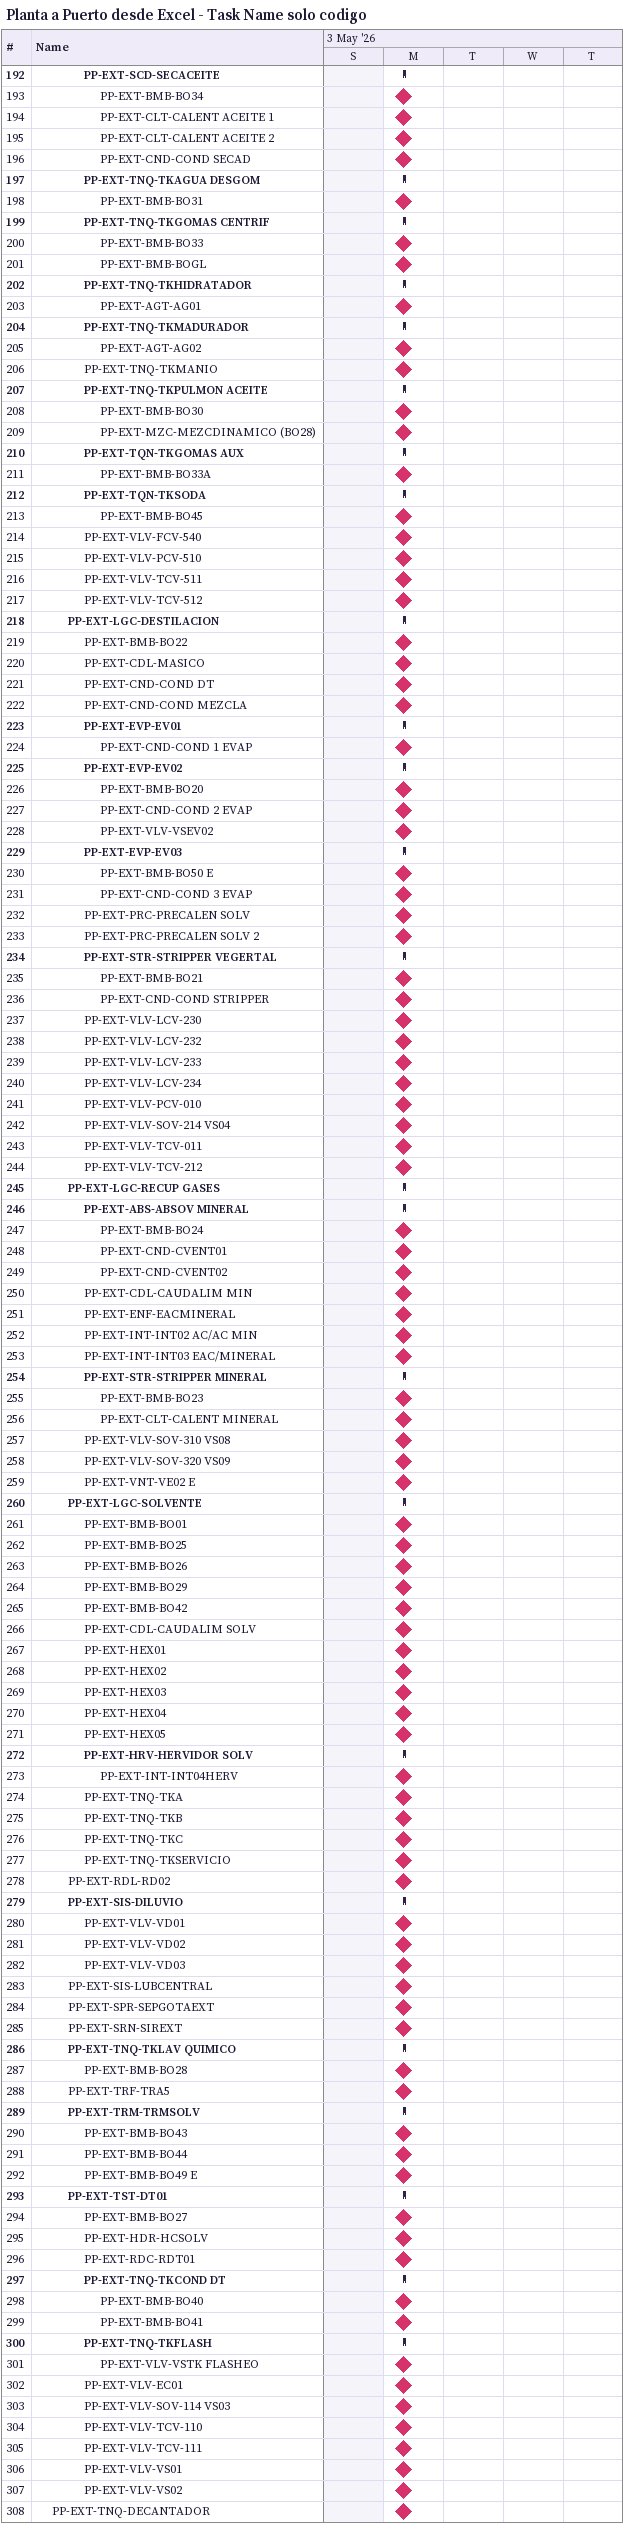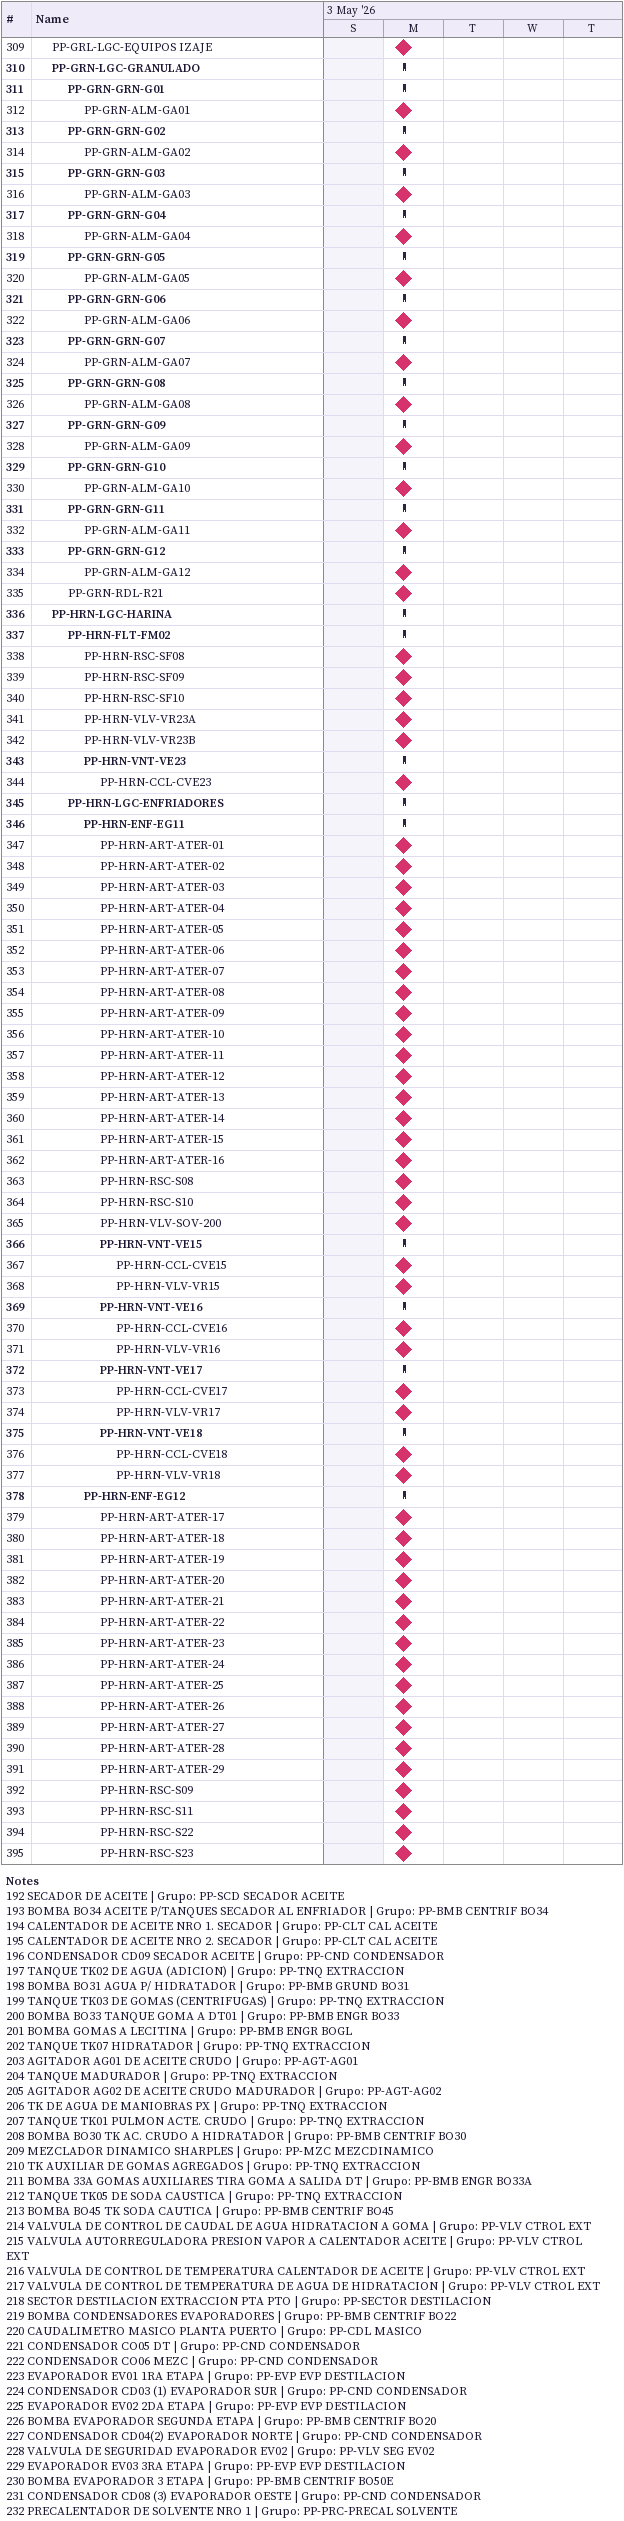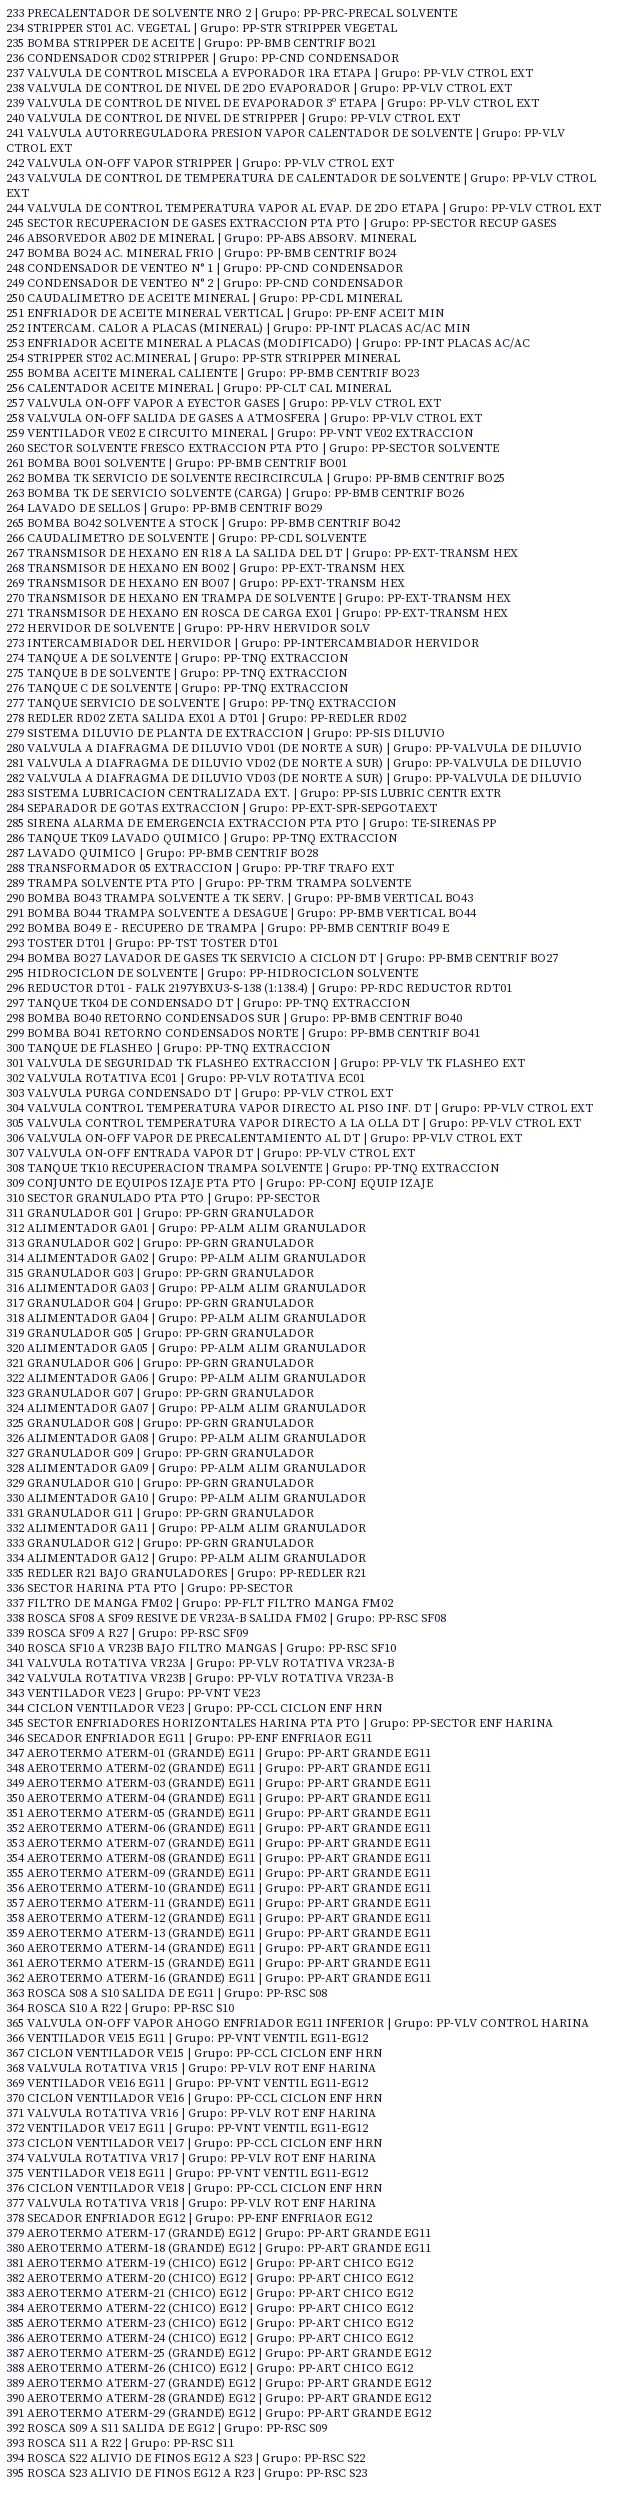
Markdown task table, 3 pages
Planta a Puerto desde Excel - Task Name solo codigo

| ID | Level | Task | Start | Finish |
|---|---|---|---|---|
| 192 | 4 | **PP-EXT-SCD-SECACEITE** | 2026-05-04 | 2026-05-04 |
| 193 | 5 | PP-EXT-BMB-BO34 (milestone) | 2026-05-04 | 2026-05-04 |
| 194 | 5 | PP-EXT-CLT-CALENT ACEITE 1 (milestone) | 2026-05-04 | 2026-05-04 |
| 195 | 5 | PP-EXT-CLT-CALENT ACEITE 2 (milestone) | 2026-05-04 | 2026-05-04 |
| 196 | 5 | PP-EXT-CND-COND SECAD (milestone) | 2026-05-04 | 2026-05-04 |
| 197 | 4 | **PP-EXT-TNQ-TKAGUA DESGOM** | 2026-05-04 | 2026-05-04 |
| 198 | 5 | PP-EXT-BMB-BO31 (milestone) | 2026-05-04 | 2026-05-04 |
| 199 | 4 | **PP-EXT-TNQ-TKGOMAS CENTRIF** | 2026-05-04 | 2026-05-04 |
| 200 | 5 | PP-EXT-BMB-BO33 (milestone) | 2026-05-04 | 2026-05-04 |
| 201 | 5 | PP-EXT-BMB-BOGL (milestone) | 2026-05-04 | 2026-05-04 |
| 202 | 4 | **PP-EXT-TNQ-TKHIDRATADOR** | 2026-05-04 | 2026-05-04 |
| 203 | 5 | PP-EXT-AGT-AG01 (milestone) | 2026-05-04 | 2026-05-04 |
| 204 | 4 | **PP-EXT-TNQ-TKMADURADOR** | 2026-05-04 | 2026-05-04 |
| 205 | 5 | PP-EXT-AGT-AG02 (milestone) | 2026-05-04 | 2026-05-04 |
| 206 | 4 | PP-EXT-TNQ-TKMANIO (milestone) | 2026-05-04 | 2026-05-04 |
| 207 | 4 | **PP-EXT-TNQ-TKPULMON ACEITE** | 2026-05-04 | 2026-05-04 |
| 208 | 5 | PP-EXT-BMB-BO30 (milestone) | 2026-05-04 | 2026-05-04 |
| 209 | 5 | PP-EXT-MZC-MEZCDINAMICO (BO28) (milestone) | 2026-05-04 | 2026-05-04 |
| 210 | 4 | **PP-EXT-TQN-TKGOMAS AUX** | 2026-05-04 | 2026-05-04 |
| 211 | 5 | PP-EXT-BMB-BO33A (milestone) | 2026-05-04 | 2026-05-04 |
| 212 | 4 | **PP-EXT-TQN-TKSODA** | 2026-05-04 | 2026-05-04 |
| 213 | 5 | PP-EXT-BMB-BO45 (milestone) | 2026-05-04 | 2026-05-04 |
| 214 | 4 | PP-EXT-VLV-FCV-540 (milestone) | 2026-05-04 | 2026-05-04 |
| 215 | 4 | PP-EXT-VLV-PCV-510 (milestone) | 2026-05-04 | 2026-05-04 |
| 216 | 4 | PP-EXT-VLV-TCV-511 (milestone) | 2026-05-04 | 2026-05-04 |
| 217 | 4 | PP-EXT-VLV-TCV-512 (milestone) | 2026-05-04 | 2026-05-04 |
| 218 | 3 | **PP-EXT-LGC-DESTILACION** | 2026-05-04 | 2026-05-04 |
| 219 | 4 | PP-EXT-BMB-BO22 (milestone) | 2026-05-04 | 2026-05-04 |
| 220 | 4 | PP-EXT-CDL-MASICO (milestone) | 2026-05-04 | 2026-05-04 |
| 221 | 4 | PP-EXT-CND-COND DT (milestone) | 2026-05-04 | 2026-05-04 |
| 222 | 4 | PP-EXT-CND-COND MEZCLA (milestone) | 2026-05-04 | 2026-05-04 |
| 223 | 4 | **PP-EXT-EVP-EV01** | 2026-05-04 | 2026-05-04 |
| 224 | 5 | PP-EXT-CND-COND 1 EVAP (milestone) | 2026-05-04 | 2026-05-04 |
| 225 | 4 | **PP-EXT-EVP-EV02** | 2026-05-04 | 2026-05-04 |
| 226 | 5 | PP-EXT-BMB-BO20 (milestone) | 2026-05-04 | 2026-05-04 |
| 227 | 5 | PP-EXT-CND-COND 2 EVAP (milestone) | 2026-05-04 | 2026-05-04 |
| 228 | 5 | PP-EXT-VLV-VSEV02 (milestone) | 2026-05-04 | 2026-05-04 |
| 229 | 4 | **PP-EXT-EVP-EV03** | 2026-05-04 | 2026-05-04 |
| 230 | 5 | PP-EXT-BMB-BO50 E (milestone) | 2026-05-04 | 2026-05-04 |
| 231 | 5 | PP-EXT-CND-COND 3 EVAP (milestone) | 2026-05-04 | 2026-05-04 |
| 232 | 4 | PP-EXT-PRC-PRECALEN SOLV (milestone) | 2026-05-04 | 2026-05-04 |
| 233 | 4 | PP-EXT-PRC-PRECALEN SOLV 2 (milestone) | 2026-05-04 | 2026-05-04 |
| 234 | 4 | **PP-EXT-STR-STRIPPER VEGERTAL** | 2026-05-04 | 2026-05-04 |
| 235 | 5 | PP-EXT-BMB-BO21 (milestone) | 2026-05-04 | 2026-05-04 |
| 236 | 5 | PP-EXT-CND-COND STRIPPER (milestone) | 2026-05-04 | 2026-05-04 |
| 237 | 4 | PP-EXT-VLV-LCV-230 (milestone) | 2026-05-04 | 2026-05-04 |
| 238 | 4 | PP-EXT-VLV-LCV-232 (milestone) | 2026-05-04 | 2026-05-04 |
| 239 | 4 | PP-EXT-VLV-LCV-233 (milestone) | 2026-05-04 | 2026-05-04 |
| 240 | 4 | PP-EXT-VLV-LCV-234 (milestone) | 2026-05-04 | 2026-05-04 |
| 241 | 4 | PP-EXT-VLV-PCV-010 (milestone) | 2026-05-04 | 2026-05-04 |
| 242 | 4 | PP-EXT-VLV-SOV-214 VS04 (milestone) | 2026-05-04 | 2026-05-04 |
| 243 | 4 | PP-EXT-VLV-TCV-011 (milestone) | 2026-05-04 | 2026-05-04 |
| 244 | 4 | PP-EXT-VLV-TCV-212 (milestone) | 2026-05-04 | 2026-05-04 |
| 245 | 3 | **PP-EXT-LGC-RECUP GASES** | 2026-05-04 | 2026-05-04 |
| 246 | 4 | **PP-EXT-ABS-ABSOV MINERAL** | 2026-05-04 | 2026-05-04 |
| 247 | 5 | PP-EXT-BMB-BO24 (milestone) | 2026-05-04 | 2026-05-04 |
| 248 | 5 | PP-EXT-CND-CVENT01 (milestone) | 2026-05-04 | 2026-05-04 |
| 249 | 5 | PP-EXT-CND-CVENT02 (milestone) | 2026-05-04 | 2026-05-04 |
| 250 | 4 | PP-EXT-CDL-CAUDALIM MIN (milestone) | 2026-05-04 | 2026-05-04 |
| 251 | 4 | PP-EXT-ENF-EACMINERAL (milestone) | 2026-05-04 | 2026-05-04 |
| 252 | 4 | PP-EXT-INT-INT02 AC/AC MIN (milestone) | 2026-05-04 | 2026-05-04 |
| 253 | 4 | PP-EXT-INT-INT03 EAC/MINERAL (milestone) | 2026-05-04 | 2026-05-04 |
| 254 | 4 | **PP-EXT-STR-STRIPPER MINERAL** | 2026-05-04 | 2026-05-04 |
| 255 | 5 | PP-EXT-BMB-BO23 (milestone) | 2026-05-04 | 2026-05-04 |
| 256 | 5 | PP-EXT-CLT-CALENT MINERAL (milestone) | 2026-05-04 | 2026-05-04 |
| 257 | 4 | PP-EXT-VLV-SOV-310 VS08 (milestone) | 2026-05-04 | 2026-05-04 |
| 258 | 4 | PP-EXT-VLV-SOV-320 VS09 (milestone) | 2026-05-04 | 2026-05-04 |
| 259 | 4 | PP-EXT-VNT-VE02 E (milestone) | 2026-05-04 | 2026-05-04 |
| 260 | 3 | **PP-EXT-LGC-SOLVENTE** | 2026-05-04 | 2026-05-04 |
| 261 | 4 | PP-EXT-BMB-BO01 (milestone) | 2026-05-04 | 2026-05-04 |
| 262 | 4 | PP-EXT-BMB-BO25 (milestone) | 2026-05-04 | 2026-05-04 |
| 263 | 4 | PP-EXT-BMB-BO26 (milestone) | 2026-05-04 | 2026-05-04 |
| 264 | 4 | PP-EXT-BMB-BO29 (milestone) | 2026-05-04 | 2026-05-04 |
| 265 | 4 | PP-EXT-BMB-BO42 (milestone) | 2026-05-04 | 2026-05-04 |
| 266 | 4 | PP-EXT-CDL-CAUDALIM SOLV (milestone) | 2026-05-04 | 2026-05-04 |
| 267 | 4 | PP-EXT-HEX01 (milestone) | 2026-05-04 | 2026-05-04 |
| 268 | 4 | PP-EXT-HEX02 (milestone) | 2026-05-04 | 2026-05-04 |
| 269 | 4 | PP-EXT-HEX03 (milestone) | 2026-05-04 | 2026-05-04 |
| 270 | 4 | PP-EXT-HEX04 (milestone) | 2026-05-04 | 2026-05-04 |
| 271 | 4 | PP-EXT-HEX05 (milestone) | 2026-05-04 | 2026-05-04 |
| 272 | 4 | **PP-EXT-HRV-HERVIDOR SOLV** | 2026-05-04 | 2026-05-04 |
| 273 | 5 | PP-EXT-INT-INT04HERV (milestone) | 2026-05-04 | 2026-05-04 |
| 274 | 4 | PP-EXT-TNQ-TKA (milestone) | 2026-05-04 | 2026-05-04 |
| 275 | 4 | PP-EXT-TNQ-TKB (milestone) | 2026-05-04 | 2026-05-04 |
| 276 | 4 | PP-EXT-TNQ-TKC (milestone) | 2026-05-04 | 2026-05-04 |
| 277 | 4 | PP-EXT-TNQ-TKSERVICIO (milestone) | 2026-05-04 | 2026-05-04 |
| 278 | 3 | PP-EXT-RDL-RD02 (milestone) | 2026-05-04 | 2026-05-04 |
| 279 | 3 | **PP-EXT-SIS-DILUVIO** | 2026-05-04 | 2026-05-04 |
| 280 | 4 | PP-EXT-VLV-VD01 (milestone) | 2026-05-04 | 2026-05-04 |
| 281 | 4 | PP-EXT-VLV-VD02 (milestone) | 2026-05-04 | 2026-05-04 |
| 282 | 4 | PP-EXT-VLV-VD03 (milestone) | 2026-05-04 | 2026-05-04 |
| 283 | 3 | PP-EXT-SIS-LUBCENTRAL (milestone) | 2026-05-04 | 2026-05-04 |
| 284 | 3 | PP-EXT-SPR-SEPGOTAEXT (milestone) | 2026-05-04 | 2026-05-04 |
| 285 | 3 | PP-EXT-SRN-SIREXT (milestone) | 2026-05-04 | 2026-05-04 |
| 286 | 3 | **PP-EXT-TNQ-TKLAV QUIMICO** | 2026-05-04 | 2026-05-04 |
| 287 | 4 | PP-EXT-BMB-BO28 (milestone) | 2026-05-04 | 2026-05-04 |
| 288 | 3 | PP-EXT-TRF-TRA5 (milestone) | 2026-05-04 | 2026-05-04 |
| 289 | 3 | **PP-EXT-TRM-TRMSOLV** | 2026-05-04 | 2026-05-04 |
| 290 | 4 | PP-EXT-BMB-BO43 (milestone) | 2026-05-04 | 2026-05-04 |
| 291 | 4 | PP-EXT-BMB-BO44 (milestone) | 2026-05-04 | 2026-05-04 |
| 292 | 4 | PP-EXT-BMB-BO49 E (milestone) | 2026-05-04 | 2026-05-04 |
| 293 | 3 | **PP-EXT-TST-DT01** | 2026-05-04 | 2026-05-04 |
| 294 | 4 | PP-EXT-BMB-BO27 (milestone) | 2026-05-04 | 2026-05-04 |
| 295 | 4 | PP-EXT-HDR-HCSOLV (milestone) | 2026-05-04 | 2026-05-04 |
| 296 | 4 | PP-EXT-RDC-RDT01 (milestone) | 2026-05-04 | 2026-05-04 |
| 297 | 4 | **PP-EXT-TNQ-TKCOND DT** | 2026-05-04 | 2026-05-04 |
| 298 | 5 | PP-EXT-BMB-BO40 (milestone) | 2026-05-04 | 2026-05-04 |
| 299 | 5 | PP-EXT-BMB-BO41 (milestone) | 2026-05-04 | 2026-05-04 |
| 300 | 4 | **PP-EXT-TNQ-TKFLASH** | 2026-05-04 | 2026-05-04 |
| 301 | 5 | PP-EXT-VLV-VSTK FLASHEO (milestone) | 2026-05-04 | 2026-05-04 |
| 302 | 4 | PP-EXT-VLV-EC01 (milestone) | 2026-05-04 | 2026-05-04 |
| 303 | 4 | PP-EXT-VLV-SOV-114 VS03 (milestone) | 2026-05-04 | 2026-05-04 |
| 304 | 4 | PP-EXT-VLV-TCV-110 (milestone) | 2026-05-04 | 2026-05-04 |
| 305 | 4 | PP-EXT-VLV-TCV-111 (milestone) | 2026-05-04 | 2026-05-04 |
| 306 | 4 | PP-EXT-VLV-VS01 (milestone) | 2026-05-04 | 2026-05-04 |
| 307 | 4 | PP-EXT-VLV-VS02 (milestone) | 2026-05-04 | 2026-05-04 |
| 308 | 2 | PP-EXT-TNQ-DECANTADOR (milestone) | 2026-05-04 | 2026-05-04 |
| 309 | 2 | PP-GRL-LGC-EQUIPOS IZAJE (milestone) | 2026-05-04 | 2026-05-04 |
| 310 | 2 | **PP-GRN-LGC-GRANULADO** | 2026-05-04 | 2026-05-04 |
| 311 | 3 | **PP-GRN-GRN-G01** | 2026-05-04 | 2026-05-04 |
| 312 | 4 | PP-GRN-ALM-GA01 (milestone) | 2026-05-04 | 2026-05-04 |
| 313 | 3 | **PP-GRN-GRN-G02** | 2026-05-04 | 2026-05-04 |
| 314 | 4 | PP-GRN-ALM-GA02 (milestone) | 2026-05-04 | 2026-05-04 |
| 315 | 3 | **PP-GRN-GRN-G03** | 2026-05-04 | 2026-05-04 |
| 316 | 4 | PP-GRN-ALM-GA03 (milestone) | 2026-05-04 | 2026-05-04 |
| 317 | 3 | **PP-GRN-GRN-G04** | 2026-05-04 | 2026-05-04 |
| 318 | 4 | PP-GRN-ALM-GA04 (milestone) | 2026-05-04 | 2026-05-04 |
| 319 | 3 | **PP-GRN-GRN-G05** | 2026-05-04 | 2026-05-04 |
| 320 | 4 | PP-GRN-ALM-GA05 (milestone) | 2026-05-04 | 2026-05-04 |
| 321 | 3 | **PP-GRN-GRN-G06** | 2026-05-04 | 2026-05-04 |
| 322 | 4 | PP-GRN-ALM-GA06 (milestone) | 2026-05-04 | 2026-05-04 |
| 323 | 3 | **PP-GRN-GRN-G07** | 2026-05-04 | 2026-05-04 |
| 324 | 4 | PP-GRN-ALM-GA07 (milestone) | 2026-05-04 | 2026-05-04 |
| 325 | 3 | **PP-GRN-GRN-G08** | 2026-05-04 | 2026-05-04 |
| 326 | 4 | PP-GRN-ALM-GA08 (milestone) | 2026-05-04 | 2026-05-04 |
| 327 | 3 | **PP-GRN-GRN-G09** | 2026-05-04 | 2026-05-04 |
| 328 | 4 | PP-GRN-ALM-GA09 (milestone) | 2026-05-04 | 2026-05-04 |
| 329 | 3 | **PP-GRN-GRN-G10** | 2026-05-04 | 2026-05-04 |
| 330 | 4 | PP-GRN-ALM-GA10 (milestone) | 2026-05-04 | 2026-05-04 |
| 331 | 3 | **PP-GRN-GRN-G11** | 2026-05-04 | 2026-05-04 |
| 332 | 4 | PP-GRN-ALM-GA11 (milestone) | 2026-05-04 | 2026-05-04 |
| 333 | 3 | **PP-GRN-GRN-G12** | 2026-05-04 | 2026-05-04 |
| 334 | 4 | PP-GRN-ALM-GA12 (milestone) | 2026-05-04 | 2026-05-04 |
| 335 | 3 | PP-GRN-RDL-R21 (milestone) | 2026-05-04 | 2026-05-04 |
| 336 | 2 | **PP-HRN-LGC-HARINA** | 2026-05-04 | 2026-05-04 |
| 337 | 3 | **PP-HRN-FLT-FM02** | 2026-05-04 | 2026-05-04 |
| 338 | 4 | PP-HRN-RSC-SF08 (milestone) | 2026-05-04 | 2026-05-04 |
| 339 | 4 | PP-HRN-RSC-SF09 (milestone) | 2026-05-04 | 2026-05-04 |
| 340 | 4 | PP-HRN-RSC-SF10 (milestone) | 2026-05-04 | 2026-05-04 |
| 341 | 4 | PP-HRN-VLV-VR23A (milestone) | 2026-05-04 | 2026-05-04 |
| 342 | 4 | PP-HRN-VLV-VR23B (milestone) | 2026-05-04 | 2026-05-04 |
| 343 | 4 | **PP-HRN-VNT-VE23** | 2026-05-04 | 2026-05-04 |
| 344 | 5 | PP-HRN-CCL-CVE23 (milestone) | 2026-05-04 | 2026-05-04 |
| 345 | 3 | **PP-HRN-LGC-ENFRIADORES** | 2026-05-04 | 2026-05-04 |
| 346 | 4 | **PP-HRN-ENF-EG11** | 2026-05-04 | 2026-05-04 |
| 347 | 5 | PP-HRN-ART-ATER-01 (milestone) | 2026-05-04 | 2026-05-04 |
| 348 | 5 | PP-HRN-ART-ATER-02 (milestone) | 2026-05-04 | 2026-05-04 |
| 349 | 5 | PP-HRN-ART-ATER-03 (milestone) | 2026-05-04 | 2026-05-04 |
| 350 | 5 | PP-HRN-ART-ATER-04 (milestone) | 2026-05-04 | 2026-05-04 |
| 351 | 5 | PP-HRN-ART-ATER-05 (milestone) | 2026-05-04 | 2026-05-04 |
| 352 | 5 | PP-HRN-ART-ATER-06 (milestone) | 2026-05-04 | 2026-05-04 |
| 353 | 5 | PP-HRN-ART-ATER-07 (milestone) | 2026-05-04 | 2026-05-04 |
| 354 | 5 | PP-HRN-ART-ATER-08 (milestone) | 2026-05-04 | 2026-05-04 |
| 355 | 5 | PP-HRN-ART-ATER-09 (milestone) | 2026-05-04 | 2026-05-04 |
| 356 | 5 | PP-HRN-ART-ATER-10 (milestone) | 2026-05-04 | 2026-05-04 |
| 357 | 5 | PP-HRN-ART-ATER-11 (milestone) | 2026-05-04 | 2026-05-04 |
| 358 | 5 | PP-HRN-ART-ATER-12 (milestone) | 2026-05-04 | 2026-05-04 |
| 359 | 5 | PP-HRN-ART-ATER-13 (milestone) | 2026-05-04 | 2026-05-04 |
| 360 | 5 | PP-HRN-ART-ATER-14 (milestone) | 2026-05-04 | 2026-05-04 |
| 361 | 5 | PP-HRN-ART-ATER-15 (milestone) | 2026-05-04 | 2026-05-04 |
| 362 | 5 | PP-HRN-ART-ATER-16 (milestone) | 2026-05-04 | 2026-05-04 |
| 363 | 5 | PP-HRN-RSC-S08 (milestone) | 2026-05-04 | 2026-05-04 |
| 364 | 5 | PP-HRN-RSC-S10 (milestone) | 2026-05-04 | 2026-05-04 |
| 365 | 5 | PP-HRN-VLV-SOV-200 (milestone) | 2026-05-04 | 2026-05-04 |
| 366 | 5 | **PP-HRN-VNT-VE15** | 2026-05-04 | 2026-05-04 |
| 367 | 6 | PP-HRN-CCL-CVE15 (milestone) | 2026-05-04 | 2026-05-04 |
| 368 | 6 | PP-HRN-VLV-VR15 (milestone) | 2026-05-04 | 2026-05-04 |
| 369 | 5 | **PP-HRN-VNT-VE16** | 2026-05-04 | 2026-05-04 |
| 370 | 6 | PP-HRN-CCL-CVE16 (milestone) | 2026-05-04 | 2026-05-04 |
| 371 | 6 | PP-HRN-VLV-VR16 (milestone) | 2026-05-04 | 2026-05-04 |
| 372 | 5 | **PP-HRN-VNT-VE17** | 2026-05-04 | 2026-05-04 |
| 373 | 6 | PP-HRN-CCL-CVE17 (milestone) | 2026-05-04 | 2026-05-04 |
| 374 | 6 | PP-HRN-VLV-VR17 (milestone) | 2026-05-04 | 2026-05-04 |
| 375 | 5 | **PP-HRN-VNT-VE18** | 2026-05-04 | 2026-05-04 |
| 376 | 6 | PP-HRN-CCL-CVE18 (milestone) | 2026-05-04 | 2026-05-04 |
| 377 | 6 | PP-HRN-VLV-VR18 (milestone) | 2026-05-04 | 2026-05-04 |
| 378 | 4 | **PP-HRN-ENF-EG12** | 2026-05-04 | 2026-05-04 |
| 379 | 5 | PP-HRN-ART-ATER-17 (milestone) | 2026-05-04 | 2026-05-04 |
| 380 | 5 | PP-HRN-ART-ATER-18 (milestone) | 2026-05-04 | 2026-05-04 |
| 381 | 5 | PP-HRN-ART-ATER-19 (milestone) | 2026-05-04 | 2026-05-04 |
| 382 | 5 | PP-HRN-ART-ATER-20 (milestone) | 2026-05-04 | 2026-05-04 |
| 383 | 5 | PP-HRN-ART-ATER-21 (milestone) | 2026-05-04 | 2026-05-04 |
| 384 | 5 | PP-HRN-ART-ATER-22 (milestone) | 2026-05-04 | 2026-05-04 |
| 385 | 5 | PP-HRN-ART-ATER-23 (milestone) | 2026-05-04 | 2026-05-04 |
| 386 | 5 | PP-HRN-ART-ATER-24 (milestone) | 2026-05-04 | 2026-05-04 |
| 387 | 5 | PP-HRN-ART-ATER-25 (milestone) | 2026-05-04 | 2026-05-04 |
| 388 | 5 | PP-HRN-ART-ATER-26 (milestone) | 2026-05-04 | 2026-05-04 |
| 389 | 5 | PP-HRN-ART-ATER-27 (milestone) | 2026-05-04 | 2026-05-04 |
| 390 | 5 | PP-HRN-ART-ATER-28 (milestone) | 2026-05-04 | 2026-05-04 |
| 391 | 5 | PP-HRN-ART-ATER-29 (milestone) | 2026-05-04 | 2026-05-04 |
| 392 | 5 | PP-HRN-RSC-S09 (milestone) | 2026-05-04 | 2026-05-04 |
| 393 | 5 | PP-HRN-RSC-S11 (milestone) | 2026-05-04 | 2026-05-04 |
| 394 | 5 | PP-HRN-RSC-S22 (milestone) | 2026-05-04 | 2026-05-04 |
| 395 | 5 | PP-HRN-RSC-S23 (milestone) | 2026-05-04 | 2026-05-04 |

Notes
- 192: SECADOR DE ACEITE | Grupo: PP-SCD SECADOR ACEITE
- 193: BOMBA BO34 ACEITE P/TANQUES SECADOR AL ENFRIADOR | Grupo: PP-BMB CENTRIF BO34
- 194: CALENTADOR DE ACEITE NRO 1. SECADOR | Grupo: PP-CLT CAL ACEITE
- 195: CALENTADOR DE ACEITE NRO 2. SECADOR | Grupo: PP-CLT CAL ACEITE
- 196: CONDENSADOR CD09 SECADOR ACEITE | Grupo: PP-CND CONDENSADOR
- 197: TANQUE TK02 DE AGUA (ADICION) | Grupo: PP-TNQ EXTRACCION
- 198: BOMBA BO31 AGUA P/ HIDRATADOR | Grupo: PP-BMB GRUND BO31
- 199: TANQUE TK03 DE GOMAS (CENTRIFUGAS) | Grupo: PP-TNQ EXTRACCION
- 200: BOMBA BO33 TANQUE GOMA A DT01 | Grupo: PP-BMB ENGR BO33
- 201: BOMBA GOMAS A LECITINA | Grupo: PP-BMB ENGR BOGL
- 202: TANQUE TK07 HIDRATADOR | Grupo: PP-TNQ EXTRACCION
- 203: AGITADOR AG01 DE ACEITE CRUDO | Grupo: PP-AGT-AG01
- 204: TANQUE MADURADOR | Grupo: PP-TNQ EXTRACCION
- 205: AGITADOR AG02 DE ACEITE CRUDO MADURADOR | Grupo: PP-AGT-AG02
- 206: TK DE AGUA DE MANIOBRAS PX | Grupo: PP-TNQ EXTRACCION
- 207: TANQUE TK01 PULMON ACTE. CRUDO | Grupo: PP-TNQ EXTRACCION
- 208: BOMBA BO30 TK AC. CRUDO A HIDRATADOR | Grupo: PP-BMB CENTRIF BO30
- 209: MEZCLADOR DINAMICO SHARPLES | Grupo: PP-MZC MEZCDINAMICO
- 210: TK AUXILIAR DE GOMAS AGREGADOS | Grupo: PP-TNQ EXTRACCION
- 211: BOMBA 33A GOMAS AUXILIARES TIRA GOMA A SALIDA DT | Grupo: PP-BMB ENGR BO33A
- 212: TANQUE TK05 DE SODA CAUSTICA | Grupo: PP-TNQ EXTRACCION
- 213: BOMBA BO45 TK SODA CAUTICA | Grupo: PP-BMB CENTRIF BO45
- 214: VALVULA DE CONTROL DE CAUDAL DE AGUA HIDRATACION A GOMA | Grupo: PP-VLV CTROL EXT
- 215: VALVULA AUTORREGULADORA PRESION VAPOR A CALENTADOR ACEITE | Grupo: PP-VLV CTROL EXT
- 216: VALVULA DE CONTROL DE TEMPERATURA CALENTADOR DE ACEITE | Grupo: PP-VLV CTROL EXT
- 217: VALVULA DE CONTROL DE TEMPERATURA DE AGUA DE HIDRATACION | Grupo: PP-VLV CTROL EXT
- 218: SECTOR DESTILACION EXTRACCION PTA PTO | Grupo: PP-SECTOR DESTILACION
- 219: BOMBA CONDENSADORES EVAPORADORES | Grupo: PP-BMB CENTRIF BO22
- 220: CAUDALIMETRO MASICO PLANTA PUERTO | Grupo: PP-CDL MASICO
- 221: CONDENSADOR CO05 DT | Grupo: PP-CND CONDENSADOR
- 222: CONDENSADOR CO06 MEZC | Grupo: PP-CND CONDENSADOR
- 223: EVAPORADOR EV01 1RA ETAPA | Grupo: PP-EVP EVP DESTILACION
- 224: CONDENSADOR CD03 (1) EVAPORADOR SUR | Grupo: PP-CND CONDENSADOR
- 225: EVAPORADOR EV02 2DA ETAPA | Grupo: PP-EVP EVP DESTILACION
- 226: BOMBA EVAPORADOR SEGUNDA ETAPA | Grupo: PP-BMB CENTRIF BO20
- 227: CONDENSADOR CD04(2) EVAPORADOR NORTE | Grupo: PP-CND CONDENSADOR
- 228: VALVULA DE SEGURIDAD EVAPORADOR EV02 | Grupo: PP-VLV SEG EV02
- 229: EVAPORADOR EV03 3RA ETAPA | Grupo: PP-EVP EVP DESTILACION
- 230: BOMBA EVAPORADOR 3 ETAPA | Grupo: PP-BMB CENTRIF BO50E
- 231: CONDENSADOR CD08 (3) EVAPORADOR OESTE | Grupo: PP-CND CONDENSADOR
- 232: PRECALENTADOR DE SOLVENTE NRO 1 | Grupo: PP-PRC-PRECAL SOLVENTE
- 233: PRECALENTADOR DE SOLVENTE NRO 2 | Grupo: PP-PRC-PRECAL SOLVENTE
- 234: STRIPPER ST01 AC. VEGETAL | Grupo: PP-STR STRIPPER VEGETAL
- 235: BOMBA STRIPPER DE ACEITE | Grupo: PP-BMB CENTRIF BO21
- 236: CONDENSADOR CD02 STRIPPER | Grupo: PP-CND CONDENSADOR
- 237: VALVULA DE CONTROL MISCELA A EVPORADOR 1RA ETAPA | Grupo: PP-VLV CTROL EXT
- 238: VALVULA DE CONTROL DE NIVEL DE 2DO EVAPORADOR | Grupo: PP-VLV CTROL EXT
- 239: VALVULA DE CONTROL DE NIVEL DE EVAPORADOR 3º ETAPA | Grupo: PP-VLV CTROL EXT
- 240: VALVULA DE CONTROL DE NIVEL DE STRIPPER | Grupo: PP-VLV CTROL EXT
- 241: VALVULA AUTORREGULADORA PRESION VAPOR CALENTADOR DE SOLVENTE | Grupo: PP-VLV CTROL EXT
- 242: VALVULA ON-OFF VAPOR STRIPPER | Grupo: PP-VLV CTROL EXT
- 243: VALVULA DE CONTROL DE TEMPERATURA DE CALENTADOR DE SOLVENTE | Grupo: PP-VLV CTROL EXT
- 244: VALVULA DE CONTROL TEMPERATURA VAPOR AL EVAP. DE 2DO ETAPA | Grupo: PP-VLV CTROL EXT
- 245: SECTOR RECUPERACION DE GASES EXTRACCION PTA PTO | Grupo: PP-SECTOR RECUP GASES
- 246: ABSORVEDOR AB02 DE MINERAL | Grupo: PP-ABS ABSORV. MINERAL
- 247: BOMBA BO24 AC. MINERAL FRIO | Grupo: PP-BMB CENTRIF BO24
- 248: CONDENSADOR DE VENTEO N° 1 | Grupo: PP-CND CONDENSADOR
- 249: CONDENSADOR DE VENTEO N° 2 | Grupo: PP-CND CONDENSADOR
- 250: CAUDALIMETRO DE ACEITE MINERAL | Grupo: PP-CDL MINERAL
- 251: ENFRIADOR DE ACEITE MINERAL VERTICAL | Grupo: PP-ENF ACEIT MIN
- 252: INTERCAM. CALOR A PLACAS (MINERAL) | Grupo: PP-INT PLACAS AC/AC MIN
- 253: ENFRIADOR ACEITE MINERAL A PLACAS (MODIFICADO) | Grupo: PP-INT PLACAS AC/AC
- 254: STRIPPER ST02 AC.MINERAL | Grupo: PP-STR STRIPPER MINERAL
- 255: BOMBA ACEITE MINERAL CALIENTE | Grupo: PP-BMB CENTRIF BO23
- 256: CALENTADOR ACEITE MINERAL | Grupo: PP-CLT CAL MINERAL
- 257: VALVULA ON-OFF VAPOR A EYECTOR GASES | Grupo: PP-VLV CTROL EXT
- 258: VALVULA ON-OFF SALIDA DE GASES A ATMOSFERA | Grupo: PP-VLV CTROL EXT
- 259: VENTILADOR VE02 E CIRCUITO MINERAL | Grupo: PP-VNT VE02 EXTRACCION
- 260: SECTOR SOLVENTE FRESCO EXTRACCION PTA PTO | Grupo: PP-SECTOR SOLVENTE
- 261: BOMBA BO01 SOLVENTE | Grupo: PP-BMB CENTRIF BO01
- 262: BOMBA TK SERVICIO DE SOLVENTE RECIRCIRCULA | Grupo: PP-BMB CENTRIF BO25
- 263: BOMBA TK DE SERVICIO SOLVENTE (CARGA) | Grupo: PP-BMB CENTRIF BO26
- 264: LAVADO DE SELLOS | Grupo: PP-BMB CENTRIF BO29
- 265: BOMBA BO42 SOLVENTE A STOCK | Grupo: PP-BMB CENTRIF BO42
- 266: CAUDALIMETRO DE SOLVENTE | Grupo: PP-CDL SOLVENTE
- 267: TRANSMISOR DE HEXANO EN R18 A LA SALIDA DEL DT | Grupo: PP-EXT-TRANSM HEX
- 268: TRANSMISOR DE HEXANO EN BO02 | Grupo: PP-EXT-TRANSM HEX
- 269: TRANSMISOR DE HEXANO EN BO07 | Grupo: PP-EXT-TRANSM HEX
- 270: TRANSMISOR DE HEXANO EN TRAMPA DE SOLVENTE | Grupo: PP-EXT-TRANSM HEX
- 271: TRANSMISOR DE HEXANO EN ROSCA DE CARGA EX01 | Grupo: PP-EXT-TRANSM HEX
- 272: HERVIDOR DE SOLVENTE | Grupo: PP-HRV HERVIDOR SOLV
- 273: INTERCAMBIADOR DEL HERVIDOR | Grupo: PP-INTERCAMBIADOR HERVIDOR
- 274: TANQUE A DE SOLVENTE | Grupo: PP-TNQ EXTRACCION
- 275: TANQUE B DE SOLVENTE | Grupo: PP-TNQ EXTRACCION
- 276: TANQUE C DE SOLVENTE | Grupo: PP-TNQ EXTRACCION
- 277: TANQUE SERVICIO DE SOLVENTE | Grupo: PP-TNQ EXTRACCION
- 278: REDLER RD02 ZETA SALIDA EX01 A DT01 | Grupo: PP-REDLER RD02
- 279: SISTEMA DILUVIO DE PLANTA DE EXTRACCION | Grupo: PP-SIS DILUVIO
- 280: VALVULA A DIAFRAGMA DE DILUVIO VD01 (DE NORTE A SUR) | Grupo: PP-VALVULA DE DILUVIO
- 281: VALVULA A DIAFRAGMA DE DILUVIO VD02 (DE NORTE A SUR) | Grupo: PP-VALVULA DE DILUVIO
- 282: VALVULA A DIAFRAGMA DE DILUVIO VD03 (DE NORTE A SUR) | Grupo: PP-VALVULA DE DILUVIO
- 283: SISTEMA LUBRICACION CENTRALIZADA EXT. | Grupo: PP-SIS LUBRIC CENTR EXTR
- 284: SEPARADOR DE GOTAS EXTRACCION | Grupo: PP-EXT-SPR-SEPGOTAEXT
- 285: SIRENA ALARMA DE EMERGENCIA EXTRACCION PTA PTO | Grupo: TE-SIRENAS PP
- 286: TANQUE TK09 LAVADO QUIMICO | Grupo: PP-TNQ EXTRACCION
- 287: LAVADO QUIMICO | Grupo: PP-BMB CENTRIF BO28
- 288: TRANSFORMADOR 05 EXTRACCION | Grupo: PP-TRF TRAFO EXT
- 289: TRAMPA SOLVENTE PTA PTO | Grupo: PP-TRM TRAMPA SOLVENTE
- 290: BOMBA BO43 TRAMPA SOLVENTE A TK SERV. | Grupo: PP-BMB VERTICAL BO43
- 291: BOMBA BO44 TRAMPA SOLVENTE A DESAGUE | Grupo: PP-BMB VERTICAL BO44
- 292: BOMBA BO49 E - RECUPERO DE TRAMPA | Grupo: PP-BMB CENTRIF BO49 E
- 293: TOSTER DT01 | Grupo: PP-TST TOSTER DT01
- 294: BOMBA BO27 LAVADOR DE GASES TK SERVICIO A CICLON DT | Grupo: PP-BMB CENTRIF BO27
- 295: HIDROCICLON DE SOLVENTE | Grupo: PP-HIDROCICLON SOLVENTE
- 296: REDUCTOR DT01 - FALK 2197YBXU3-S-138 (1:138.4) | Grupo: PP-RDC REDUCTOR RDT01
- 297: TANQUE TK04 DE CONDENSADO DT | Grupo: PP-TNQ EXTRACCION
- 298: BOMBA BO40 RETORNO CONDENSADOS SUR | Grupo: PP-BMB CENTRIF BO40
- 299: BOMBA BO41 RETORNO CONDENSADOS NORTE | Grupo: PP-BMB CENTRIF BO41
- 300: TANQUE DE FLASHEO | Grupo: PP-TNQ EXTRACCION
- 301: VALVULA DE SEGURIDAD TK FLASHEO EXTRACCION | Grupo: PP-VLV TK FLASHEO EXT
- 302: VALVULA ROTATIVA EC01 | Grupo: PP-VLV ROTATIVA EC01
- 303: VALVULA PURGA CONDENSADO DT | Grupo: PP-VLV CTROL EXT
- 304: VALVULA CONTROL TEMPERATURA VAPOR DIRECTO AL PISO INF. DT | Grupo: PP-VLV CTROL EXT
- 305: VALVULA CONTROL TEMPERATURA VAPOR DIRECTO A LA OLLA DT | Grupo: PP-VLV CTROL EXT
- 306: VALVULA ON-OFF VAPOR DE PRECALENTAMIENTO AL DT | Grupo: PP-VLV CTROL EXT
- 307: VALVULA ON-OFF ENTRADA VAPOR DT | Grupo: PP-VLV CTROL EXT
- 308: TANQUE TK10 RECUPERACION TRAMPA SOLVENTE | Grupo: PP-TNQ EXTRACCION
- 309: CONJUNTO DE EQUIPOS IZAJE PTA PTO | Grupo: PP-CONJ EQUIP IZAJE
- 310: SECTOR GRANULADO PTA PTO | Grupo: PP-SECTOR
- 311: GRANULADOR G01 | Grupo: PP-GRN GRANULADOR
- 312: ALIMENTADOR GA01 | Grupo: PP-ALM ALIM GRANULADOR
- 313: GRANULADOR G02 | Grupo: PP-GRN GRANULADOR
- 314: ALIMENTADOR GA02 | Grupo: PP-ALM ALIM GRANULADOR
- 315: GRANULADOR G03 | Grupo: PP-GRN GRANULADOR
- 316: ALIMENTADOR GA03 | Grupo: PP-ALM ALIM GRANULADOR
- 317: GRANULADOR G04 | Grupo: PP-GRN GRANULADOR
- 318: ALIMENTADOR GA04 | Grupo: PP-ALM ALIM GRANULADOR
- 319: GRANULADOR G05 | Grupo: PP-GRN GRANULADOR
- 320: ALIMENTADOR GA05 | Grupo: PP-ALM ALIM GRANULADOR
- 321: GRANULADOR G06 | Grupo: PP-GRN GRANULADOR
- 322: ALIMENTADOR GA06 | Grupo: PP-ALM ALIM GRANULADOR
- 323: GRANULADOR G07 | Grupo: PP-GRN GRANULADOR
- 324: ALIMENTADOR GA07 | Grupo: PP-ALM ALIM GRANULADOR
- 325: GRANULADOR G08 | Grupo: PP-GRN GRANULADOR
- 326: ALIMENTADOR GA08 | Grupo: PP-ALM ALIM GRANULADOR
- 327: GRANULADOR G09 | Grupo: PP-GRN GRANULADOR
- 328: ALIMENTADOR GA09 | Grupo: PP-ALM ALIM GRANULADOR
- 329: GRANULADOR G10 | Grupo: PP-GRN GRANULADOR
- 330: ALIMENTADOR GA10 | Grupo: PP-ALM ALIM GRANULADOR
- 331: GRANULADOR G11 | Grupo: PP-GRN GRANULADOR
- 332: ALIMENTADOR GA11 | Grupo: PP-ALM ALIM GRANULADOR
- 333: GRANULADOR G12 | Grupo: PP-GRN GRANULADOR
- 334: ALIMENTADOR GA12 | Grupo: PP-ALM ALIM GRANULADOR
- 335: REDLER R21 BAJO GRANULADORES | Grupo: PP-REDLER R21
- 336: SECTOR HARINA PTA PTO | Grupo: PP-SECTOR
- 337: FILTRO DE MANGA FM02 | Grupo: PP-FLT FILTRO MANGA FM02
- 338: ROSCA SF08 A SF09 RESIVE DE VR23A-B SALIDA FM02 | Grupo: PP-RSC SF08
- 339: ROSCA SF09 A R27 | Grupo: PP-RSC SF09
- 340: ROSCA SF10 A VR23B BAJO FILTRO MANGAS | Grupo: PP-RSC SF10
- 341: VALVULA ROTATIVA VR23A | Grupo: PP-VLV ROTATIVA VR23A-B
- 342: VALVULA ROTATIVA VR23B | Grupo: PP-VLV ROTATIVA VR23A-B
- 343: VENTILADOR VE23 | Grupo: PP-VNT VE23
- 344: CICLON VENTILADOR VE23 | Grupo: PP-CCL CICLON ENF HRN
- 345: SECTOR ENFRIADORES HORIZONTALES HARINA PTA PTO | Grupo: PP-SECTOR ENF HARINA
- 346: SECADOR ENFRIADOR EG11 | Grupo: PP-ENF ENFRIAOR EG11
- 347: AEROTERMO ATERM-01 (GRANDE) EG11 | Grupo: PP-ART GRANDE EG11
- 348: AEROTERMO ATERM-02 (GRANDE) EG11 | Grupo: PP-ART GRANDE EG11
- 349: AEROTERMO ATERM-03 (GRANDE) EG11 | Grupo: PP-ART GRANDE EG11
- 350: AEROTERMO ATERM-04 (GRANDE) EG11 | Grupo: PP-ART GRANDE EG11
- 351: AEROTERMO ATERM-05 (GRANDE) EG11 | Grupo: PP-ART GRANDE EG11
- 352: AEROTERMO ATERM-06 (GRANDE) EG11 | Grupo: PP-ART GRANDE EG11
- 353: AEROTERMO ATERM-07 (GRANDE) EG11 | Grupo: PP-ART GRANDE EG11
- 354: AEROTERMO ATERM-08 (GRANDE) EG11 | Grupo: PP-ART GRANDE EG11
- 355: AEROTERMO ATERM-09 (GRANDE) EG11 | Grupo: PP-ART GRANDE EG11
- 356: AEROTERMO ATERM-10 (GRANDE) EG11 | Grupo: PP-ART GRANDE EG11
- 357: AEROTERMO ATERM-11 (GRANDE) EG11 | Grupo: PP-ART GRANDE EG11
- 358: AEROTERMO ATERM-12 (GRANDE) EG11 | Grupo: PP-ART GRANDE EG11
- 359: AEROTERMO ATERM-13 (GRANDE) EG11 | Grupo: PP-ART GRANDE EG11
- 360: AEROTERMO ATERM-14 (GRANDE) EG11 | Grupo: PP-ART GRANDE EG11
- 361: AEROTERMO ATERM-15 (GRANDE) EG11 | Grupo: PP-ART GRANDE EG11
- 362: AEROTERMO ATERM-16 (GRANDE) EG11 | Grupo: PP-ART GRANDE EG11
- 363: ROSCA S08 A S10 SALIDA DE EG11 | Grupo: PP-RSC S08
- 364: ROSCA S10 A R22 | Grupo: PP-RSC S10
- 365: VALVULA ON-OFF VAPOR AHOGO ENFRIADOR EG11 INFERIOR | Grupo: PP-VLV CONTROL HARINA
- 366: VENTILADOR VE15 EG11 | Grupo: PP-VNT VENTIL EG11-EG12
- 367: CICLON VENTILADOR VE15 | Grupo: PP-CCL CICLON ENF HRN
- 368: VALVULA ROTATIVA VR15 | Grupo: PP-VLV ROT ENF HARINA
- 369: VENTILADOR VE16 EG11 | Grupo: PP-VNT VENTIL EG11-EG12
- 370: CICLON VENTILADOR VE16 | Grupo: PP-CCL CICLON ENF HRN
- 371: VALVULA ROTATIVA VR16 | Grupo: PP-VLV ROT ENF HARINA
- 372: VENTILADOR VE17 EG11 | Grupo: PP-VNT VENTIL EG11-EG12
- 373: CICLON VENTILADOR VE17 | Grupo: PP-CCL CICLON ENF HRN
- 374: VALVULA ROTATIVA VR17 | Grupo: PP-VLV ROT ENF HARINA
- 375: VENTILADOR VE18 EG11 | Grupo: PP-VNT VENTIL EG11-EG12
- 376: CICLON VENTILADOR VE18 | Grupo: PP-CCL CICLON ENF HRN
- 377: VALVULA ROTATIVA VR18 | Grupo: PP-VLV ROT ENF HARINA
- 378: SECADOR ENFRIADOR EG12 | Grupo: PP-ENF ENFRIAOR EG12
- 379: AEROTERMO ATERM-17 (GRANDE) EG12 | Grupo: PP-ART GRANDE EG11
- 380: AEROTERMO ATERM-18 (GRANDE) EG12 | Grupo: PP-ART GRANDE EG11
- 381: AEROTERMO ATERM-19 (CHICO) EG12 | Grupo: PP-ART CHICO EG12
- 382: AEROTERMO ATERM-20 (CHICO) EG12 | Grupo: PP-ART CHICO EG12
- 383: AEROTERMO ATERM-21 (CHICO) EG12 | Grupo: PP-ART CHICO EG12
- 384: AEROTERMO ATERM-22 (CHICO) EG12 | Grupo: PP-ART CHICO EG12
- 385: AEROTERMO ATERM-23 (CHICO) EG12 | Grupo: PP-ART CHICO EG12
- 386: AEROTERMO ATERM-24 (CHICO) EG12 | Grupo: PP-ART CHICO EG12
- 387: AEROTERMO ATERM-25 (GRANDE) EG12 | Grupo: PP-ART GRANDE EG12
- 388: AEROTERMO ATERM-26 (CHICO) EG12 | Grupo: PP-ART CHICO EG12
- 389: AEROTERMO ATERM-27 (GRANDE) EG12 | Grupo: PP-ART GRANDE EG12
- 390: AEROTERMO ATERM-28 (GRANDE) EG12 | Grupo: PP-ART GRANDE EG12
- 391: AEROTERMO ATERM-29 (GRANDE) EG12 | Grupo: PP-ART GRANDE EG12
- 392: ROSCA S09 A S11 SALIDA DE EG12 | Grupo: PP-RSC S09
- 393: ROSCA S11 A R22 | Grupo: PP-RSC S11
- 394: ROSCA S22 ALIVIO DE FINOS EG12 A S23 | Grupo: PP-RSC S22
- 395: ROSCA S23 ALIVIO DE FINOS EG12 A R23 | Grupo: PP-RSC S23
